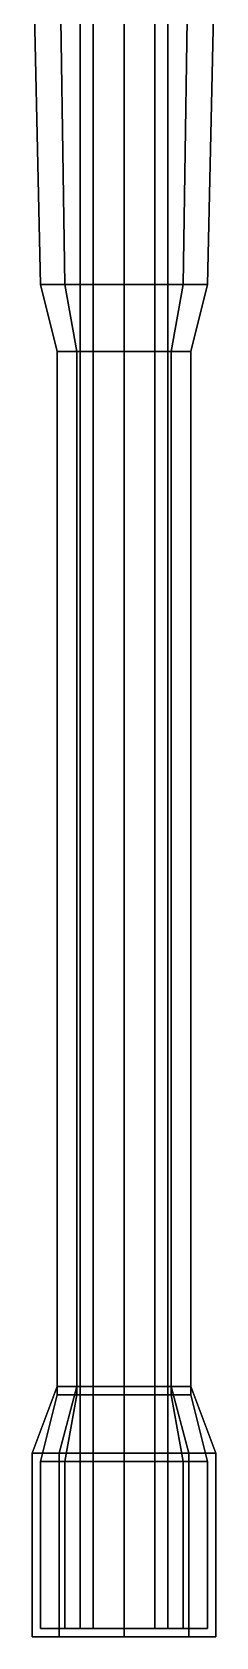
# Model space of a CAD drawing. Header units: millimetres. Extents: x -1.1 to 1.1, y -3.6 to 7.7.
# Drawn here: x -0.11 to 0.11, y -3.6 to -1.678 of the extents above; entities that cross this region are included whole.
import ezdxf

# ---------------------------------------------------------------- set-up
doc = ezdxf.new("R2010")
doc.units = ezdxf.units.MM
doc.header["$MEASUREMENT"] = 0
doc.layers.add('barrel', color=1, linetype='Continuous')
doc.layers.add('muzzle_cover', color=3, linetype='Continuous')

msp = doc.modelspace()

# ---------------------------------------------------------------- linework, layer by layer
at = {"layer": 'barrel'}
for points in [[(0, 1.11, 1.6225), (0.0371, 1.11, 1.6071), (0.0371, -3.59, 1.6071), (0, -3.59, 1.6225)], [(0.0371, 1.11, 1.5329), (0, 1.11, 1.5175), (0, -3.59, 1.5175), (0.0371, -3.59, 1.5329)], [(0.0371, 1.11, 1.6071), (0.0525, 1.11, 1.57), (0.0525, -3.59, 1.57), (0.0371, -3.59, 1.6071)], [(0.0525, 1.11, 1.57), (0.0371, 1.11, 1.5329), (0.0371, -3.59, 1.5329), (0.0525, -3.59, 1.57)], [(-0.0525, 0.7, 1.57), (-0.0371, 0.7, 1.6071), (-0.0371, -3.59, 1.6071), (-0.0525, -3.59, 1.57)], [(-0.0371, 0.7, 1.5329), (-0.0525, 0.7, 1.57), (-0.0525, -3.59, 1.57), (-0.0371, -3.59, 1.5329)], [(-0.0371, 0.7, 1.6071), (0, 0.7, 1.6225), (0, -3.59, 1.6225), (-0.0371, -3.59, 1.6071)], [(0, 0.7, 1.5175), (-0.0371, 0.7, 1.5329), (-0.0371, -3.59, 1.5329), (0, -3.59, 1.5175)], [(-0.0707, -1.98, 1.4993), (-0.1, -1.98, 1.57), (-0.11, -1.53, 1.57), (-0.0778, -1.53, 1.4922)], [(-0.1, -1.98, 1.57), (-0.0707, -1.98, 1.6407), (-0.0778, -1.53, 1.6478), (-0.11, -1.53, 1.57)], [(0, -1.98, 1.47), (-0.0707, -1.98, 1.4993), (-0.0778, -1.53, 1.4922), (0, -1.53, 1.46)], [(-0.0707, -1.98, 1.6407), (0, -1.98, 1.67), (0, -1.53, 1.68), (-0.0778, -1.53, 1.6478)], [(0.0707, -1.98, 1.4993), (0, -1.98, 1.47), (0, -1.53, 1.46), (0.0778, -1.53, 1.4922)], [(0, -1.98, 1.67), (0.0707, -1.98, 1.6407), (0.0778, -1.53, 1.6478), (0, -1.53, 1.68)], [(0.1, -1.98, 1.57), (0.0707, -1.98, 1.4993), (0.0778, -1.53, 1.4922), (0.11, -1.53, 1.57)], [(0.0707, -1.98, 1.6407), (0.1, -1.98, 1.57), (0.11, -1.53, 1.57), (0.0778, -1.53, 1.6478)], [(-0.0707, -1.98, 1.6407), (-0.1, -1.98, 1.57), (-0.08, -2.06, 1.57), (-0.0566, -2.06, 1.6266)], [(-0.1, -1.98, 1.57), (-0.0707, -1.98, 1.4993), (-0.0566, -2.06, 1.5134), (-0.08, -2.06, 1.57)], [(0, -1.98, 1.67), (-0.0707, -1.98, 1.6407), (-0.0566, -2.06, 1.6266), (0, -2.06, 1.65)], [(-0.0707, -1.98, 1.4993), (0, -1.98, 1.47), (0, -2.06, 1.49), (-0.0566, -2.06, 1.5134)], [(0.0707, -1.98, 1.6407), (0, -1.98, 1.67), (0, -2.06, 1.65), (0.0566, -2.06, 1.6266)], [(0, -1.98, 1.47), (0.0707, -1.98, 1.4993), (0.0566, -2.06, 1.5134), (0, -2.06, 1.49)], [(0.1, -1.98, 1.57), (0.0707, -1.98, 1.6407), (0.0566, -2.06, 1.6266), (0.08, -2.06, 1.57)], [(0.0707, -1.98, 1.4993), (0.1, -1.98, 1.57), (0.08, -2.06, 1.57), (0.0566, -2.06, 1.5134)], [(-0.0566, -2.06, 1.6266), (-0.08, -2.06, 1.57), (-0.08, -3.31, 1.57), (-0.0566, -3.31, 1.6266)], [(-0.08, -2.06, 1.57), (-0.0566, -2.06, 1.5134), (-0.0566, -3.31, 1.5134), (-0.08, -3.31, 1.57)], [(0, -2.06, 1.65), (-0.0566, -2.06, 1.6266), (-0.0566, -3.31, 1.6266), (0, -3.31, 1.65)], [(-0.0566, -2.06, 1.5134), (0, -2.06, 1.49), (0, -3.31, 1.49), (-0.0566, -3.31, 1.5134)], [(0.0566, -2.06, 1.6266), (0, -2.06, 1.65), (0, -3.31, 1.65), (0.0566, -3.31, 1.6266)], [(0, -2.06, 1.49), (0.0566, -2.06, 1.5134), (0.0566, -3.31, 1.5134), (0, -3.31, 1.49)], [(0.08, -2.06, 1.57), (0.0566, -2.06, 1.6266), (0.0566, -3.31, 1.6266), (0.08, -3.31, 1.57)], [(0.0566, -2.06, 1.5134), (0.08, -2.06, 1.57), (0.08, -3.31, 1.57), (0.0566, -3.31, 1.5134)], [(-0.0707, -3.39, 1.4993), (-0.1, -3.39, 1.57), (-0.08, -3.31, 1.57), (-0.0566, -3.31, 1.5134)], [(-0.1, -3.39, 1.57), (-0.0707, -3.39, 1.6407), (-0.0566, -3.31, 1.6266), (-0.08, -3.31, 1.57)], [(0, -3.39, 1.47), (-0.0707, -3.39, 1.4993), (-0.0566, -3.31, 1.5134), (0, -3.31, 1.49)], [(-0.0707, -3.39, 1.6407), (0, -3.39, 1.67), (0, -3.31, 1.65), (-0.0566, -3.31, 1.6266)], [(0.0707, -3.39, 1.4993), (0, -3.39, 1.47), (0, -3.31, 1.49), (0.0566, -3.31, 1.5134)], [(0, -3.39, 1.67), (0.0707, -3.39, 1.6407), (0.0566, -3.31, 1.6266), (0, -3.31, 1.65)], [(0.1, -3.39, 1.57), (0.0707, -3.39, 1.4993), (0.0566, -3.31, 1.5134), (0.08, -3.31, 1.57)], [(0.0707, -3.39, 1.6407), (0.1, -3.39, 1.57), (0.08, -3.31, 1.57), (0.0566, -3.31, 1.6266)], [(-0.0707, -3.39, 1.6407), (-0.1, -3.39, 1.57), (-0.1, -3.59, 1.57), (-0.0707, -3.59, 1.6407)], [(-0.1, -3.39, 1.57), (-0.0707, -3.39, 1.4993), (-0.0707, -3.59, 1.4993), (-0.1, -3.59, 1.57)], [(0, -3.39, 1.67), (-0.0707, -3.39, 1.6407), (-0.0707, -3.59, 1.6407), (0, -3.59, 1.67)], [(-0.0707, -3.39, 1.4993), (0, -3.39, 1.47), (0, -3.59, 1.47), (-0.0707, -3.59, 1.4993)], [(0.0707, -3.39, 1.6407), (0, -3.39, 1.67), (0, -3.59, 1.67), (0.0707, -3.59, 1.6407)], [(0, -3.39, 1.47), (0.0707, -3.39, 1.4993), (0.0707, -3.59, 1.4993), (0, -3.59, 1.47)], [(0.1, -3.39, 1.57), (0.0707, -3.39, 1.6407), (0.0707, -3.59, 1.6407), (0.1, -3.59, 1.57)], [(0.0707, -3.39, 1.4993), (0.1, -3.39, 1.57), (0.1, -3.59, 1.57), (0.0707, -3.59, 1.4993)], [(-0.0707, -3.59, 1.6407), (-0.1, -3.59, 1.57), (-0.0525, -3.59, 1.57), (-0.0371, -3.59, 1.6071)], [(-0.1, -3.59, 1.57), (-0.0707, -3.59, 1.4993), (-0.0371, -3.59, 1.5329), (-0.0525, -3.59, 1.57)], [(0, -3.59, 1.67), (-0.0707, -3.59, 1.6407), (-0.0371, -3.59, 1.6071), (0, -3.59, 1.6225)], [(-0.0707, -3.59, 1.4993), (0, -3.59, 1.47), (0, -3.59, 1.5175), (-0.0371, -3.59, 1.5329)], [(0.0707, -3.59, 1.6407), (0, -3.59, 1.67), (0, -3.59, 1.6225), (0.0371, -3.59, 1.6071)], [(0, -3.59, 1.47), (0.0707, -3.59, 1.4993), (0.0371, -3.59, 1.5329), (0, -3.59, 1.5175)], [(0.0707, -3.59, 1.4993), (0.1, -3.59, 1.57), (0.0525, -3.59, 1.57), (0.0371, -3.59, 1.5329)], [(0.1, -3.59, 1.57), (0.0707, -3.59, 1.6407), (0.0371, -3.59, 1.6071), (0.0525, -3.59, 1.57)]]:
    msp.add_3dface(points, dxfattribs=at)
at = {"layer": 'muzzle_cover'}
for points in [[(-0.0778, -3.38, 1.4922), (-0.11, -3.38, 1.57), (-0.08, -3.3, 1.57), (-0.0566, -3.3, 1.5134)], [(-0.11, -3.38, 1.57), (-0.0778, -3.38, 1.6478), (-0.0566, -3.3, 1.6266), (-0.08, -3.3, 1.57)], [(0, -3.38, 1.46), (-0.0778, -3.38, 1.4922), (-0.0566, -3.3, 1.5134), (0, -3.3, 1.49)], [(-0.0778, -3.38, 1.6478), (0, -3.38, 1.68), (0, -3.3, 1.65), (-0.0566, -3.3, 1.6266)], [(0.0778, -3.38, 1.4922), (0, -3.38, 1.46), (0, -3.3, 1.49), (0.0566, -3.3, 1.5134)], [(0, -3.38, 1.68), (0.0778, -3.38, 1.6478), (0.0566, -3.3, 1.6266), (0, -3.3, 1.65)], [(0.11, -3.38, 1.57), (0.0778, -3.38, 1.4922), (0.0566, -3.3, 1.5134), (0.08, -3.3, 1.57)], [(0.0778, -3.38, 1.6478), (0.11, -3.38, 1.57), (0.08, -3.3, 1.57), (0.0566, -3.3, 1.6266)], [(-0.0778, -3.38, 1.6478), (-0.11, -3.38, 1.57), (-0.11, -3.6, 1.57), (-0.0778, -3.6, 1.6478)], [(-0.11, -3.38, 1.57), (-0.0778, -3.38, 1.4922), (-0.0778, -3.6, 1.4922), (-0.11, -3.6, 1.57)], [(0, -3.38, 1.68), (-0.0778, -3.38, 1.6478), (-0.0778, -3.6, 1.6478), (0, -3.6, 1.68)], [(-0.0778, -3.38, 1.4922), (0, -3.38, 1.46), (0, -3.6, 1.46), (-0.0778, -3.6, 1.4922)], [(0.0778, -3.38, 1.6478), (0, -3.38, 1.68), (0, -3.6, 1.68), (0.0778, -3.6, 1.6478)], [(0, -3.38, 1.46), (0.0778, -3.38, 1.4922), (0.0778, -3.6, 1.4922), (0, -3.6, 1.46)], [(0.11, -3.38, 1.57), (0.0778, -3.38, 1.6478), (0.0778, -3.6, 1.6478), (0.11, -3.6, 1.57)], [(0.0778, -3.38, 1.4922), (0.11, -3.38, 1.57), (0.11, -3.6, 1.57), (0.0778, -3.6, 1.4922)], [(0, -3.6, 1.68), (-0.0778, -3.6, 1.6478), (-0.11, -3.6, 1.57), (0.0778, -3.6, 1.6478)], [(0.0778, -3.6, 1.6478), (-0.11, -3.6, 1.57), (-0.0778, -3.6, 1.4922), (0.11, -3.6, 1.57)], [(0.11, -3.6, 1.57), (-0.0778, -3.6, 1.4922), (0, -3.6, 1.46), (0.0778, -3.6, 1.4922)]]:
    msp.add_3dface(points, dxfattribs=at)

doc.saveas('drawing.dxf')
